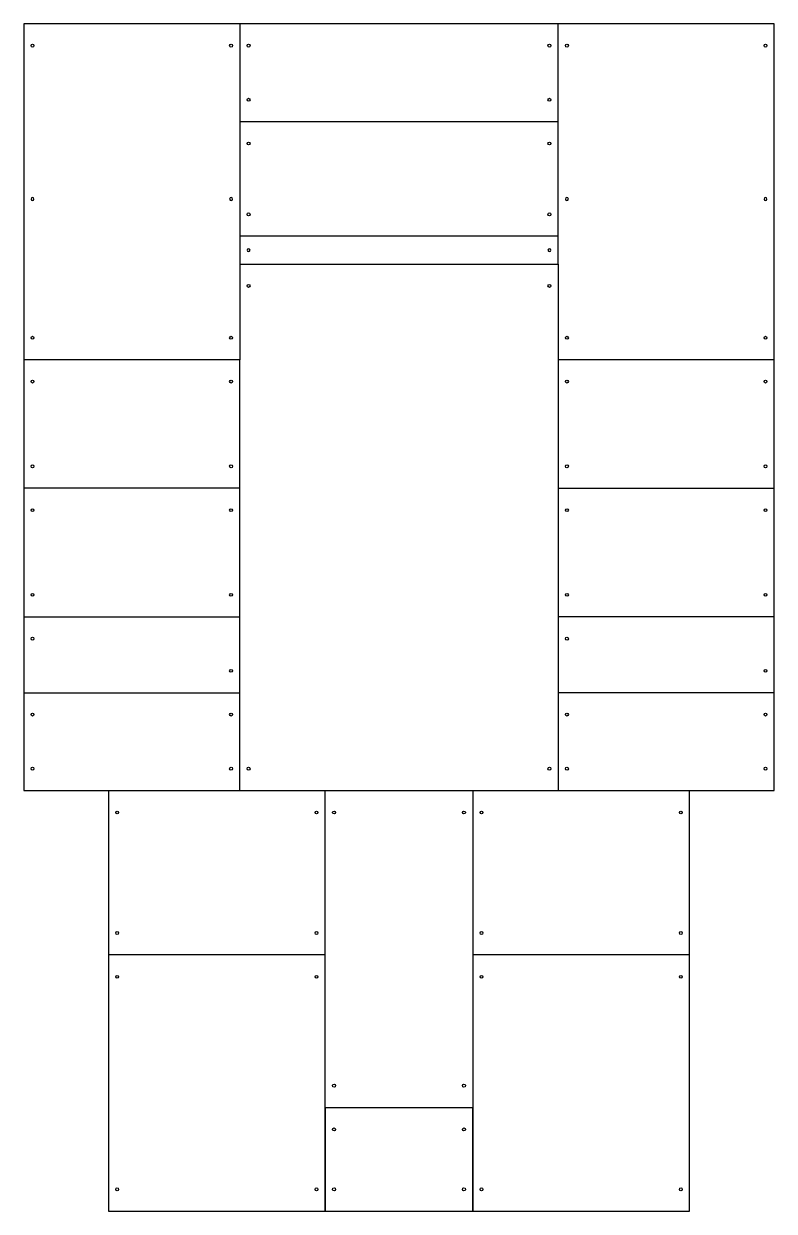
# Model space of a CAD drawing. Header units: millimetres. Extents: x -257 to 257, y -813 to 0.
import ezdxf

# ---------------------------------------------------------------- set-up
doc = ezdxf.new("R2010")
doc.units = ezdxf.units.MM
doc.layers.get('0').update_dxf_attribs({"lineweight": 25, "true_color": 0xffffff})

msp = doc.modelspace()

# ---------------------------------------------------------------- linework, layer by layer
for p, q in [((-109, 0), (-257, 0)), ((-257, 0), (-257, -230)), ((109, 0), (-109, 0)), ((-109, 0), (-109, -67)), ((257, 0), (109, 0)), ((109, -67), (109, 0)), ((257, -230), (257, 0)), ((-109, -67), (109, -67)), ((-109, -67), (-109, -145.5)), ((109, -145.5), (109, -67)), ((109, -145.5), (-109, -145.5)), ((-109, -145.5), (-109, -164.5)), ((109, -164.5), (109, -145.5)), ((-109, -164.5), (109, -164.5)), ((-109, -164.5), (-109, -230)), ((109, -164.5), (109, -230)), ((-109, -230), (-257, -230)), ((-257, -230), (-257, -318)), ((-109, -318), (-109, -230)), ((257, -230), (109, -230)), ((109, -230), (109, -318)), ((257, -318), (257, -230)), ((-109, -318), (-257, -318)), ((-257, -318), (-257, -406)), ((-109, -406), (-109, -318)), ((109, -318), (257, -318)), ((109, -318), (109, -406)), ((257, -406), (257, -318)), ((-257, -406), (-109, -406)), ((-257, -406), (-257, -458)), ((-109, -458), (-109, -406)), ((257, -406), (109, -406)), ((109, -406), (109, -458)), ((257, -458), (257, -406)), ((-257, -458), (-109, -458)), ((-257, -458), (-257, -525)), ((-109, -525), (-109, -458)), ((257, -458), (109, -458)), ((109, -458), (109, -525)), ((257, -525), (257, -458)), ((-257, -525), (-109, -525)), ((-199, -525), (-199, -637.5)), ((-109, -525), (109, -525)), ((-50.5, -637.5), (-50.5, -525)), ((50.5, -525), (50.5, -637.5)), ((109, -525), (257, -525)), ((199, -637.5), (199, -525)), ((-50.5, -637.5), (-199, -637.5)), ((-199, -637.5), (-199, -813)), ((-50.5, -813), (-50.5, -637.5)), ((199, -637.5), (50.5, -637.5)), ((50.5, -637.5), (50.5, -813)), ((199, -813), (199, -637.5)), ((-50.5, -742), (50.5, -742)), ((-50.5, -742), (-50.5, -813)), ((50.5, -813), (50.5, -742)), ((-199, -813), (-50.5, -813)), ((-50.5, -813), (50.5, -813)), ((50.5, -813), (199, -813))]:
    msp.add_line(p, q)
at = {"flags": 128}
for points in [[(-250, -120, 1), (-252, -120, 1)], [(-114, -120, 1), (-116, -120, 1)], [(116, -120, 1), (114, -120, 1)], [(252, -120, 1), (250, -120, 1)], [(-102, -155, 1), (-104, -155, 1)], [(104, -155, 1), (102, -155, 1)]]:
    msp.add_lwpolyline(points, format="xyb", close=True, dxfattribs=at)
for centre in [(-251, -15), (-115, -15), (-103, -15), (103, -15), (115, -15), (251, -15), (-103, -52), (103, -52), (-103, -82), (103, -82), (-103, -130.5), (103, -130.5), (-103, -179.5), (103, -179.5), (-251, -215), (-115, -215), (115, -215), (251, -215), (-251, -245), (-115, -245), (115, -245), (251, -245), (-251, -303), (-115, -303), (115, -303), (251, -303), (-251, -333), (-115, -333), (115, -333), (251, -333), (-251, -391), (-115, -391), (115, -391), (251, -391), (-251, -421), (115, -421), (-115, -443), (251, -443), (-251, -473), (-115, -473), (115, -473), (251, -473), (-251, -510), (-115, -510), (-103, -510), (103, -510), (115, -510), (251, -510), (-193, -540), (-56.5, -540), (-44.5, -540), (44.5, -540), (56.5, -540), (193, -540), (-193, -622.5), (-56.5, -622.5), (56.5, -622.5), (193, -622.5), (-193, -652.5), (-56.5, -652.5), (56.5, -652.5), (193, -652.5), (-44.5, -727), (44.5, -727), (-44.5, -757), (44.5, -757), (-193, -798), (-56.5, -798), (-44.5, -798), (44.5, -798), (56.5, -798), (193, -798)]:
    msp.add_circle(centre, 1)

doc.saveas('drawing.dxf')
